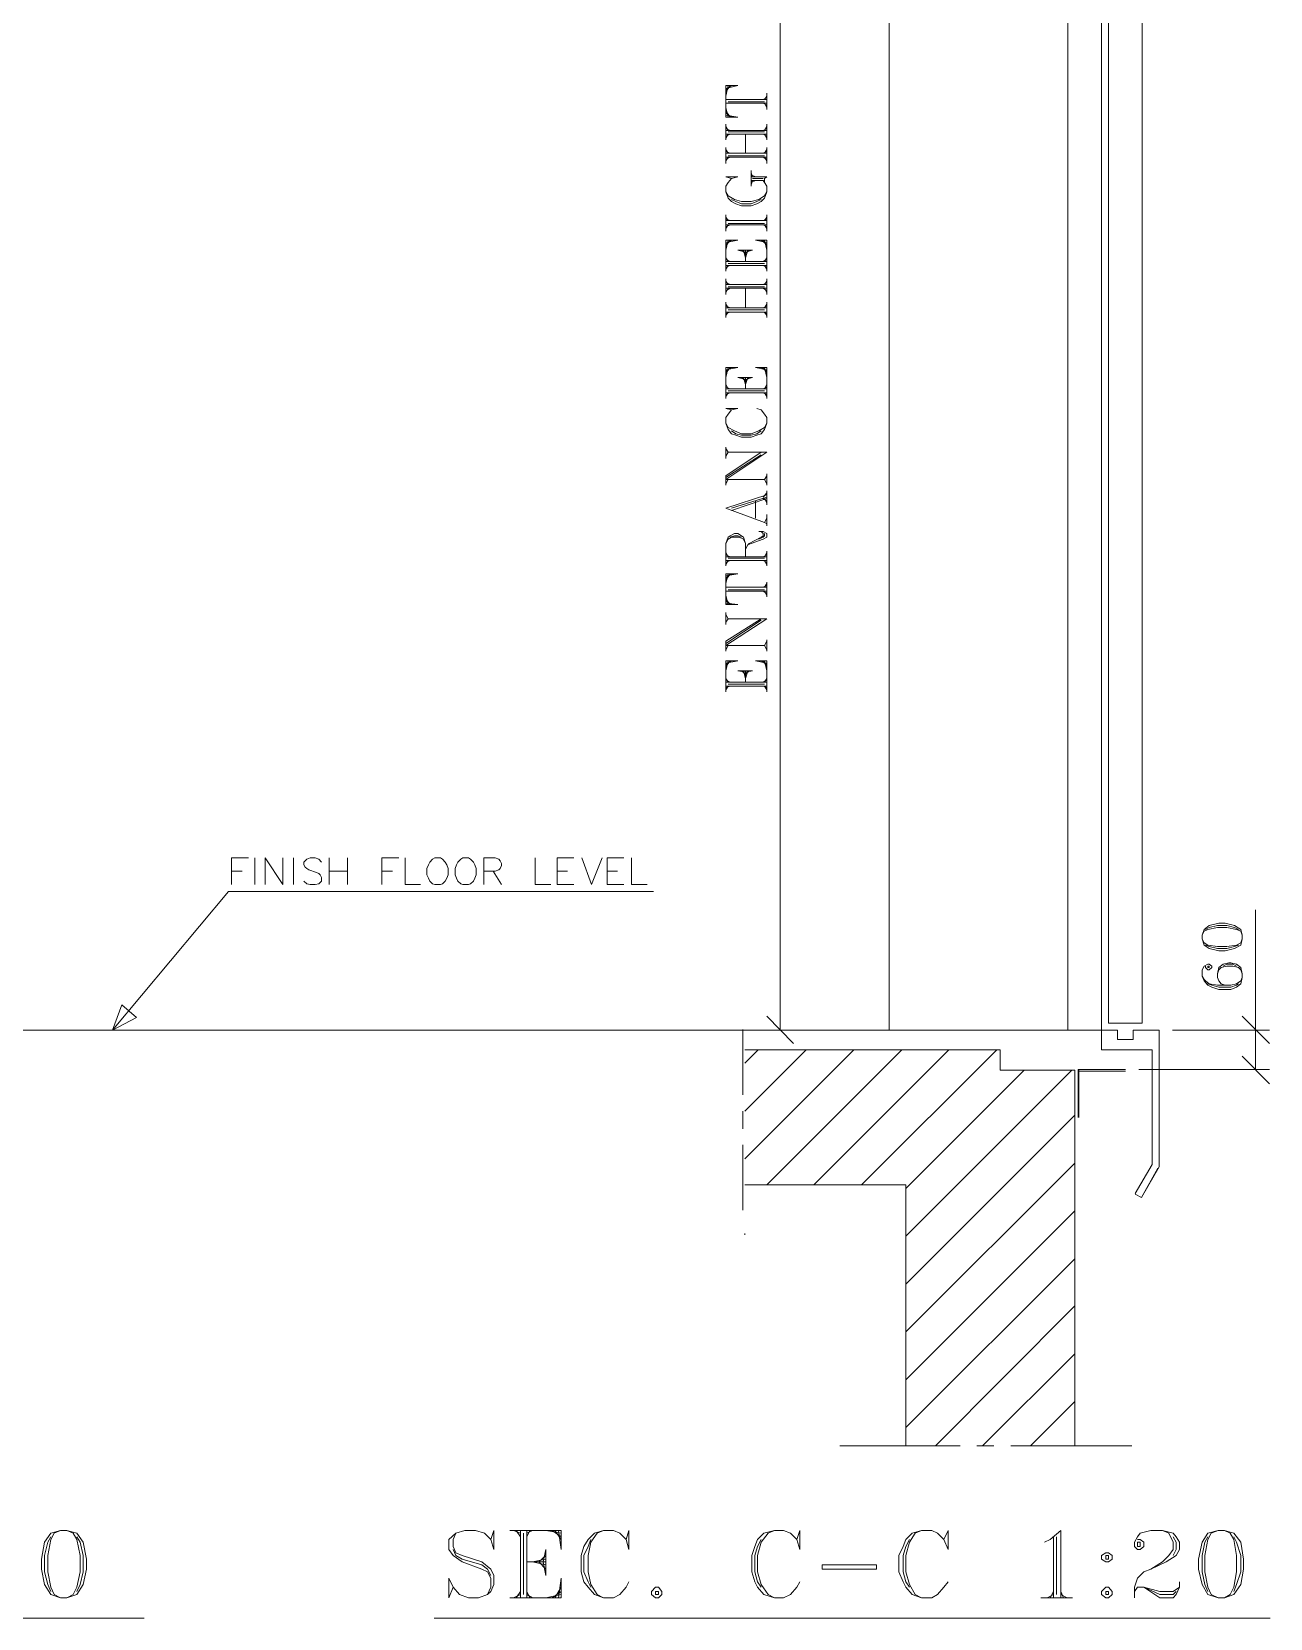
# Model space of a CAD drawing. Header units: millimetres. Extents: x -665 to 1025117, y -27997 to 4210.
# Drawn here: x 1017912 to 1019746, y 6 to 2354 of the extents above; entities that cross this region are included whole.
import ezdxf

# ---------------------------------------------------------------- set-up
doc = ezdxf.new("R2010")
doc.units = ezdxf.units.MM

msp = doc.modelspace()

# ---------------------------------------------------------------- linework, layer by layer
at = {"color": 7, "linetype": 'Continuous', "lineweight": 20, "transparency": 33554666, "elevation": -137}
for points in [[(1019181.207, 876.273), (1019181.207, 3545.233), (1019181.207, 3545.233)], [(1019495.692, 847.116), (1019495.692, 2892.312), (1019495.692, 2892.312)], [(1019506.106, 886.687), (1019506.106, 2896.477), (1019506.106, 2896.477)], [(1019556.09, 886.687), (1019556.09, 2896.477), (1019556.09, 2896.477)], [(1019019.799, 876.273), (1019019.799, 2876.691), (1019019.799, 2876.691)], [(1019445.708, 876.273), (1019445.708, 2876.691), (1019445.708, 2876.691)], [(1018957.318, 2274.796), (1018939.616, 2274.796), (1018939.616, 2227.935)], [(1018939.616, 2259.176), (1018942.74, 2274.796), (1018942.74, 2274.796)], [(1018939.616, 2265.424), (1018945.864, 2274.796), (1018945.864, 2274.796)], [(1018939.616, 2268.548), (1018947.946, 2274.796), (1018947.946, 2274.796)], [(1018939.616, 2270.63), (1018957.318, 2274.796), (1018957.318, 2274.796)], [(1018994.807, 2253.969), (1019000.013, 2257.093), (1019000.013, 2257.093)], [(1018996.889, 2253.969), (1019000.013, 2259.176), (1019000.013, 2259.176)], [(1019000.013, 2239.39), (1019000.013, 2263.341), (1019000.013, 2263.341)], [(1018939.616, 2253.969), (1019000.013, 2253.969), (1019000.013, 2253.969)], [(1018939.616, 2248.762), (1019000.013, 2248.762), (1019000.013, 2248.762)], [(1018939.616, 2242.514), (1018942.74, 2227.935), (1018942.74, 2227.935)], [(1018939.616, 2237.307), (1018945.864, 2227.935), (1018945.864, 2227.935)], [(1018939.616, 2234.183), (1018947.946, 2227.935), (1018947.946, 2227.935)], [(1018942.74, 2250.845), (1018996.889, 2250.845), (1018996.889, 2250.845)], [(1018994.807, 2248.762), (1019000.013, 2245.638), (1019000.013, 2245.638)], [(1018996.889, 2248.762), (1019000.013, 2242.514), (1019000.013, 2242.514)], [(1018939.616, 2231.059), (1018957.318, 2227.935), (1018957.318, 2227.935)], [(1018939.616, 2227.935), (1018957.318, 2227.935), (1018957.318, 2227.935)], [(1018939.616, 2194.612), (1018939.616, 2217.522), (1018939.616, 2217.522)], [(1018939.616, 2214.398), (1018942.74, 2208.15), (1018942.74, 2208.15)], [(1018939.616, 2211.274), (1018945.864, 2208.15), (1018945.864, 2208.15)], [(1018939.616, 2208.15), (1019000.013, 2208.15), (1019000.013, 2208.15)], [(1018994.807, 2208.15), (1019000.013, 2211.274), (1019000.013, 2211.274)], [(1018996.889, 2208.15), (1019000.013, 2214.398), (1019000.013, 2214.398)], [(1019000.013, 2194.612), (1019000.013, 2217.522), (1019000.013, 2217.522)], [(1018939.616, 2202.943), (1019000.013, 2202.943), (1019000.013, 2202.943)], [(1018939.616, 2196.695), (1018942.74, 2202.943), (1018942.74, 2202.943)], [(1018939.616, 2199.819), (1018945.864, 2202.943), (1018945.864, 2202.943)], [(1018942.74, 2206.067), (1018996.889, 2206.067), (1018996.889, 2206.067)], [(1018968.773, 2174.827), (1018968.773, 2202.943), (1018968.773, 2202.943)], [(1018994.807, 2202.943), (1019000.013, 2199.819), (1019000.013, 2199.819)], [(1018996.889, 2202.943), (1019000.013, 2196.695), (1019000.013, 2196.695)], [(1018939.616, 2159.207), (1018939.616, 2183.158), (1018939.616, 2183.158)], [(1018939.616, 2180.034), (1018942.74, 2174.827), (1018942.74, 2174.827)], [(1018939.616, 2176.909), (1018945.864, 2174.827), (1018945.864, 2174.827)], [(1018939.616, 2174.827), (1019000.013, 2174.827), (1019000.013, 2174.827)], [(1018939.616, 2168.579), (1019000.013, 2168.579), (1019000.013, 2168.579)], [(1018939.616, 2163.372), (1018942.74, 2168.579), (1018942.74, 2168.579)], [(1018939.616, 2165.455), (1018945.864, 2168.579), (1018945.864, 2168.579)], [(1018942.74, 2170.661), (1018996.889, 2170.661), (1018996.889, 2170.661)], [(1018994.807, 2174.827), (1019000.013, 2176.909), (1019000.013, 2176.909)], [(1018994.807, 2168.579), (1019000.013, 2165.455), (1019000.013, 2165.455)], [(1018996.889, 2174.827), (1019000.013, 2180.034), (1019000.013, 2180.034)], [(1018996.889, 2168.579), (1019000.013, 2163.372), (1019000.013, 2163.372)], [(1019000.013, 2159.207), (1019000.013, 2183.158), (1019000.013, 2183.158)], [(1018947.946, 2137.338), (1018939.616, 2139.421), (1018957.318, 2139.421), (1018947.946, 2137.338), (1018942.74, 2131.09), (1018939.616, 2125.884), (1018939.616, 2117.553), (1018942.74, 2108.181), (1018947.946, 2102.974), (1018954.194, 2099.85), (1018962.525, 2096.726), (1018977.104, 2096.726), (1018985.435, 2099.85), (1018991.683, 2102.974), (1018996.889, 2108.181), (1019000.013, 2117.553), (1019000.013, 2125.884), (1018996.889, 2131.09), (1018996.889, 2137.338), (1019000.013, 2139.421), (1018977.104, 2139.421)], [(1018977.104, 2125.884), (1018977.104, 2148.793), (1018977.104, 2148.793)], [(1018977.104, 2145.669), (1018979.187, 2139.421), (1018979.187, 2139.421)], [(1018977.104, 2142.545), (1018983.352, 2139.421), (1018983.352, 2139.421)], [(1018939.616, 2117.553), (1018942.74, 2111.305), (1018952.112, 2106.098), (1018962.525, 2102.974), (1018977.104, 2102.974), (1018988.559, 2106.098), (1018996.889, 2111.305), (1019000.013, 2117.553)], [(1018977.104, 2134.214), (1018994.807, 2134.214), (1018996.889, 2131.09)], [(1018977.104, 2127.966), (1018979.187, 2134.214), (1018979.187, 2134.214)], [(1018977.104, 2131.09), (1018983.352, 2134.214), (1018983.352, 2134.214)], [(1018979.187, 2137.338), (1018994.807, 2137.338), (1018994.807, 2137.338)], [(1018947.946, 2106.098), (1018954.194, 2102.974), (1018962.525, 2099.85), (1018977.104, 2099.85), (1018985.435, 2102.974), (1018991.683, 2106.098)], [(1018939.616, 2059.238), (1018939.616, 2083.189), (1018939.616, 2083.189)], [(1018939.616, 2080.065), (1018942.74, 2074.858), (1018942.74, 2074.858)], [(1018939.616, 2076.941), (1018945.864, 2074.858), (1018945.864, 2074.858)], [(1018939.616, 2074.858), (1019000.013, 2074.858), (1019000.013, 2074.858)], [(1018939.616, 2068.61), (1019000.013, 2068.61), (1019000.013, 2068.61)], [(1018939.616, 2063.403), (1018942.74, 2068.61), (1018942.74, 2068.61)], [(1018939.616, 2065.486), (1018945.864, 2068.61), (1018945.864, 2068.61)], [(1018942.74, 2070.693), (1018996.889, 2070.693), (1018996.889, 2070.693)], [(1018994.807, 2074.858), (1019000.013, 2076.941), (1019000.013, 2076.941)], [(1018994.807, 2068.61), (1019000.013, 2065.486), (1019000.013, 2065.486)], [(1018996.889, 2074.858), (1019000.013, 2080.065), (1019000.013, 2080.065)], [(1018996.889, 2068.61), (1019000.013, 2063.403), (1019000.013, 2063.403)], [(1019000.013, 2059.238), (1019000.013, 2083.189), (1019000.013, 2083.189)], [(1018939.616, 1999.881), (1018939.616, 2045.7), (1018957.318, 2045.7)], [(1018939.616, 2031.122), (1018942.74, 2045.7), (1018942.74, 2045.7)], [(1018939.616, 2037.37), (1018945.864, 2045.7), (1018945.864, 2045.7)], [(1018939.616, 2039.452), (1018947.946, 2045.7), (1018947.946, 2045.7)], [(1018939.616, 2042.576), (1018957.318, 2045.7), (1018957.318, 2045.7)], [(1019000.013, 1999.881), (1019000.013, 2045.7), (1018983.352, 2045.7)], [(1019000.013, 2042.576), (1018983.352, 2045.7), (1018983.352, 2045.7)], [(1019000.013, 2039.452), (1018991.683, 2045.7), (1018991.683, 2045.7)], [(1019000.013, 2037.37), (1018994.807, 2045.7), (1018994.807, 2045.7)], [(1019000.013, 2031.122), (1018996.889, 2045.7), (1018996.889, 2045.7)], [(1018957.318, 2031.122), (1018979.187, 2031.122), (1018979.187, 2031.122)], [(1018957.318, 2031.122), (1018968.773, 2027.998), (1018979.187, 2031.122)], [(1018962.525, 2031.122), (1018968.773, 2025.915), (1018973.98, 2031.122)], [(1018965.649, 2031.122), (1018968.773, 2019.667), (1018971.897, 2031.122)], [(1018968.773, 2014.46), (1018968.773, 2031.122), (1018968.773, 2031.122)], [(1018939.616, 2019.667), (1018942.74, 2014.46), (1018942.74, 2014.46)], [(1018939.616, 2017.584), (1018945.864, 2014.46), (1018945.864, 2014.46)], [(1018939.616, 2014.46), (1019000.013, 2014.46), (1019000.013, 2014.46)], [(1018939.616, 2008.212), (1019000.013, 2008.212), (1019000.013, 2008.212)], [(1018939.616, 2003.005), (1018942.74, 2008.212), (1018942.74, 2008.212)], [(1018939.616, 2006.129), (1018945.864, 2008.212), (1018945.864, 2008.212)], [(1018942.74, 2011.336), (1018996.889, 2011.336), (1018996.889, 2011.336)], [(1018994.807, 2014.46), (1019000.013, 2017.584), (1019000.013, 2017.584)], [(1018994.807, 2008.212), (1019000.013, 2006.129), (1019000.013, 2006.129)], [(1018996.889, 2014.46), (1019000.013, 2019.667), (1019000.013, 2019.667)], [(1018996.889, 2008.212), (1019000.013, 2003.005), (1019000.013, 2003.005)], [(1018939.616, 1965.517), (1018939.616, 1988.427), (1018939.616, 1988.427)], [(1018939.616, 1985.303), (1018942.74, 1980.096), (1018942.74, 1980.096)], [(1018939.616, 1983.22), (1018945.864, 1980.096), (1018945.864, 1980.096)], [(1018939.616, 1980.096), (1019000.013, 1980.096), (1019000.013, 1980.096)], [(1018939.616, 1974.889), (1019000.013, 1974.889), (1019000.013, 1974.889)], [(1018939.616, 1968.641), (1018942.74, 1974.889), (1018942.74, 1974.889)], [(1018939.616, 1970.724), (1018945.864, 1974.889), (1018945.864, 1974.889)], [(1018942.74, 1976.972), (1018996.889, 1976.972), (1018996.889, 1976.972)], [(1018968.773, 1945.732), (1018968.773, 1974.889), (1018968.773, 1974.889)], [(1018994.807, 1980.096), (1019000.013, 1983.22), (1019000.013, 1983.22)], [(1018994.807, 1974.889), (1019000.013, 1970.724), (1019000.013, 1970.724)], [(1018996.889, 1980.096), (1019000.013, 1985.303), (1019000.013, 1985.303)], [(1018996.889, 1974.889), (1019000.013, 1968.641), (1019000.013, 1968.641)], [(1019000.013, 1965.517), (1019000.013, 1988.427), (1019000.013, 1988.427)], [(1018939.616, 1931.153), (1018939.616, 1954.062), (1018939.616, 1954.062)], [(1018939.616, 1950.938), (1018942.74, 1945.732), (1018942.74, 1945.732)], [(1018996.889, 1945.732), (1019000.013, 1950.938), (1019000.013, 1950.938)], [(1019000.013, 1931.153), (1019000.013, 1954.062), (1019000.013, 1954.062)], [(1018939.616, 1948.856), (1018945.864, 1945.732), (1018945.864, 1945.732)], [(1018939.616, 1945.732), (1019000.013, 1945.732), (1019000.013, 1945.732)], [(1018939.616, 1939.483), (1019000.013, 1939.483), (1019000.013, 1939.483)], [(1018939.616, 1934.277), (1018942.74, 1939.483), (1018942.74, 1939.483)], [(1018939.616, 1937.401), (1018945.864, 1939.483), (1018945.864, 1939.483)], [(1018942.74, 1942.608), (1018996.889, 1942.608), (1018996.889, 1942.608)], [(1018994.807, 1945.732), (1019000.013, 1948.856), (1019000.013, 1948.856)], [(1018994.807, 1939.483), (1019000.013, 1937.401), (1019000.013, 1937.401)], [(1018996.889, 1939.483), (1019000.013, 1934.277), (1019000.013, 1934.277)], [(1018939.616, 1811.398), (1018939.616, 1857.217), (1018957.318, 1857.217)], [(1018939.616, 1842.639), (1018942.74, 1857.217), (1018942.74, 1857.217)], [(1018939.616, 1848.887), (1018945.864, 1857.217), (1018945.864, 1857.217)], [(1018939.616, 1852.011), (1018947.946, 1857.217), (1018947.946, 1857.217)], [(1018939.616, 1854.093), (1018957.318, 1857.217), (1018957.318, 1857.217)], [(1019000.013, 1811.398), (1019000.013, 1857.217), (1018983.352, 1857.217)], [(1019000.013, 1854.093), (1018983.352, 1857.217), (1018983.352, 1857.217)], [(1019000.013, 1852.011), (1018991.683, 1857.217), (1018991.683, 1857.217)], [(1019000.013, 1848.887), (1018994.807, 1857.217), (1018994.807, 1857.217)], [(1019000.013, 1842.639), (1018996.889, 1857.217), (1018996.889, 1857.217)], [(1018939.616, 1832.225), (1018942.74, 1825.977), (1018942.74, 1825.977)], [(1018957.318, 1842.639), (1018979.187, 1842.639), (1018979.187, 1842.639)], [(1018957.318, 1842.639), (1018968.773, 1839.515), (1018979.187, 1842.639)], [(1018962.525, 1842.639), (1018968.773, 1837.432), (1018973.98, 1842.639)], [(1018965.649, 1842.639), (1018968.773, 1832.225), (1018971.897, 1842.639)], [(1018968.773, 1825.977), (1018968.773, 1842.639), (1018968.773, 1842.639)], [(1018996.889, 1825.977), (1019000.013, 1832.225), (1019000.013, 1832.225)], [(1018939.616, 1828.06), (1018945.864, 1825.977), (1018945.864, 1825.977)], [(1018939.616, 1825.977), (1019000.013, 1825.977), (1019000.013, 1825.977)], [(1018939.616, 1819.729), (1019000.013, 1819.729), (1019000.013, 1819.729)], [(1018939.616, 1814.522), (1018942.74, 1819.729), (1018942.74, 1819.729)], [(1018939.616, 1817.646), (1018945.864, 1819.729), (1018945.864, 1819.729)], [(1018942.74, 1822.853), (1018996.889, 1822.853), (1018996.889, 1822.853)], [(1018994.807, 1825.977), (1019000.013, 1828.06), (1019000.013, 1828.06)], [(1018994.807, 1819.729), (1019000.013, 1817.646), (1019000.013, 1817.646)], [(1018996.889, 1819.729), (1019000.013, 1814.522), (1019000.013, 1814.522)], [(1018947.946, 1794.737), (1018939.616, 1796.82), (1018957.318, 1796.82), (1018947.946, 1794.737), (1018942.74, 1788.489), (1018939.616, 1783.282), (1018939.616, 1774.951), (1018942.74, 1765.579), (1018947.946, 1759.331), (1018954.194, 1757.249), (1018962.525, 1754.125), (1018977.104, 1754.125), (1018985.435, 1757.249), (1018991.683, 1759.331), (1018996.889, 1765.579), (1019000.013, 1774.951), (1019000.013, 1783.282), (1018996.889, 1788.489), (1018991.683, 1794.737), (1018985.435, 1796.82)], [(1018939.616, 1774.951), (1018942.74, 1768.703), (1018952.112, 1763.497), (1018962.525, 1759.331), (1018977.104, 1759.331), (1018988.559, 1763.497), (1018996.889, 1768.703), (1019000.013, 1774.951)], [(1018947.946, 1763.497), (1018954.194, 1759.331), (1018962.525, 1757.249), (1018977.104, 1757.249), (1018985.435, 1759.331), (1018991.683, 1763.497)], [(1018939.616, 1722.884), (1018939.616, 1739.546), (1018939.616, 1739.546)], [(1018939.616, 1726.008), (1018942.74, 1732.256), (1018939.616, 1737.463)], [(1018996.889, 1691.644), (1018939.616, 1691.644), (1019000.013, 1732.256)], [(1018939.616, 1696.851), (1018991.683, 1732.256), (1018991.683, 1732.256)], [(1018939.616, 1694.768), (1018991.683, 1728.091), (1018991.683, 1728.091)], [(1018942.74, 1732.256), (1019000.013, 1732.256), (1019000.013, 1732.256)], [(1018939.616, 1683.313), (1018939.616, 1696.851), (1018939.616, 1696.851)], [(1018939.616, 1685.396), (1018942.74, 1691.644), (1018942.74, 1691.644)], [(1019000.013, 1685.396), (1018996.889, 1691.644), (1019000.013, 1696.851)], [(1019000.013, 1683.313), (1019000.013, 1699.975), (1019000.013, 1699.975)], [(1018939.616, 1648.949), (1019000.013, 1668.735), (1019000.013, 1668.735)], [(1018994.807, 1665.611), (1019000.013, 1671.859), (1019000.013, 1671.859)], [(1019000.013, 1654.156), (1019000.013, 1674.983), (1019000.013, 1674.983)], [(1018939.616, 1648.949), (1018996.889, 1628.122), (1018996.889, 1628.122)], [(1018947.946, 1648.949), (1019000.013, 1665.611), (1019000.013, 1665.611)], [(1018947.946, 1645.825), (1019000.013, 1663.528), (1019000.013, 1663.528)], [(1018983.352, 1634.37), (1018983.352, 1659.362), (1018983.352, 1659.362)], [(1018994.807, 1663.528), (1019000.013, 1659.362), (1019000.013, 1659.362)], [(1018996.889, 1663.528), (1019000.013, 1657.28), (1019000.013, 1657.28)], [(1019000.013, 1626.04), (1018996.889, 1628.122), (1019000.013, 1634.37)], [(1019000.013, 1622.915), (1019000.013, 1639.577), (1019000.013, 1639.577)], [(1018939.616, 1563.559), (1018939.616, 1596.882), (1018942.74, 1606.254), (1018945.864, 1608.337), (1018952.112, 1611.461), (1018957.318, 1611.461), (1018962.525, 1608.337), (1018965.649, 1606.254), (1018968.773, 1596.882), (1018968.773, 1577.096)], [(1018939.616, 1596.882), (1018942.74, 1603.13), (1018947.946, 1606.254), (1018959.401, 1606.254), (1018965.649, 1603.13), (1018968.773, 1596.882)], [(1018945.864, 1606.254), (1018952.112, 1608.337), (1018957.318, 1608.337), (1018962.525, 1606.254)], [(1018968.773, 1588.551), (1018971.897, 1594.799), (1018977.104, 1596.882), (1018994.807, 1603.13), (1019000.013, 1606.254), (1019000.013, 1611.461), (1018994.807, 1614.585), (1018988.559, 1614.585)], [(1018971.897, 1594.799), (1018973.98, 1596.882), (1018991.683, 1606.254), (1018994.807, 1608.337), (1018994.807, 1611.461), (1018991.683, 1614.585)], [(1018988.559, 1603.13), (1018994.807, 1606.254), (1018996.889, 1608.337), (1018996.889, 1611.461)], [(1018939.616, 1583.344), (1018942.74, 1577.096), (1018942.74, 1577.096)], [(1018939.616, 1580.22), (1018945.864, 1577.096), (1018945.864, 1577.096)], [(1018939.616, 1577.096), (1019000.013, 1577.096), (1019000.013, 1577.096)], [(1018942.74, 1575.014), (1018996.889, 1575.014), (1018996.889, 1575.014)], [(1018994.807, 1577.096), (1019000.013, 1580.22), (1019000.013, 1580.22)], [(1018996.889, 1577.096), (1019000.013, 1583.344), (1019000.013, 1583.344)], [(1019000.013, 1563.559), (1019000.013, 1585.427), (1019000.013, 1585.427)], [(1018939.616, 1571.89), (1019000.013, 1571.89), (1019000.013, 1571.89)], [(1018939.616, 1565.642), (1018942.74, 1571.89), (1018942.74, 1571.89)], [(1018939.616, 1568.766), (1018945.864, 1571.89), (1018945.864, 1571.89)], [(1018957.318, 1552.104), (1018939.616, 1552.104), (1018939.616, 1506.285)], [(1018939.616, 1537.525), (1018942.74, 1552.104), (1018942.74, 1552.104)], [(1018939.616, 1542.732), (1018945.864, 1552.104), (1018945.864, 1552.104)], [(1018939.616, 1545.856), (1018947.946, 1552.104), (1018947.946, 1552.104)], [(1018939.616, 1548.98), (1018957.318, 1552.104), (1018957.318, 1552.104)], [(1018994.807, 1571.89), (1019000.013, 1568.766), (1019000.013, 1568.766)], [(1018996.889, 1571.89), (1019000.013, 1565.642), (1019000.013, 1565.642)], [(1018939.616, 1532.319), (1019000.013, 1532.319), (1019000.013, 1532.319)], [(1018942.74, 1528.153), (1018996.889, 1528.153), (1018996.889, 1528.153)], [(1018994.807, 1532.319), (1019000.013, 1534.401), (1019000.013, 1534.401)], [(1018996.889, 1532.319), (1019000.013, 1537.525), (1019000.013, 1537.525)], [(1019000.013, 1517.74), (1019000.013, 1539.608), (1019000.013, 1539.608)], [(1018939.616, 1526.071), (1019000.013, 1526.071), (1019000.013, 1526.071)], [(1018939.616, 1519.823), (1018942.74, 1506.285), (1018942.74, 1506.285)], [(1018939.616, 1514.616), (1018945.864, 1506.285), (1018945.864, 1506.285)], [(1018939.616, 1511.492), (1018947.946, 1506.285), (1018947.946, 1506.285)], [(1018939.616, 1508.368), (1018957.318, 1506.285), (1018957.318, 1506.285)], [(1018939.616, 1506.285), (1018957.318, 1506.285), (1018957.318, 1506.285)], [(1018994.807, 1526.071), (1019000.013, 1522.947), (1019000.013, 1522.947)], [(1018996.889, 1526.071), (1019000.013, 1519.823), (1019000.013, 1519.823)], [(1018939.616, 1477.128), (1018939.616, 1494.83), (1018939.616, 1494.83)], [(1018939.616, 1480.252), (1018942.74, 1485.458), (1018939.616, 1491.706)], [(1018996.889, 1445.887), (1018939.616, 1445.887), (1019000.013, 1485.458)], [(1018939.616, 1452.135), (1018991.683, 1485.458), (1018991.683, 1485.458)], [(1018939.616, 1449.011), (1018991.683, 1483.376), (1018991.683, 1483.376)], [(1018942.74, 1485.458), (1019000.013, 1485.458), (1019000.013, 1485.458)], [(1018939.616, 1437.557), (1018939.616, 1452.135), (1018939.616, 1452.135)], [(1018939.616, 1439.639), (1018942.74, 1445.887), (1018942.74, 1445.887)], [(1019000.013, 1439.639), (1018996.889, 1445.887), (1019000.013, 1452.135)], [(1019000.013, 1437.557), (1019000.013, 1454.218), (1019000.013, 1454.218)], [(1018939.616, 1377.159), (1018939.616, 1422.978), (1018957.318, 1422.978)], [(1018939.616, 1408.399), (1018942.74, 1422.978), (1018942.74, 1422.978)], [(1018939.616, 1414.647), (1018945.864, 1422.978), (1018945.864, 1422.978)], [(1018939.616, 1417.771), (1018947.946, 1422.978), (1018947.946, 1422.978)], [(1018939.616, 1419.854), (1018957.318, 1422.978), (1018957.318, 1422.978)], [(1019000.013, 1377.159), (1019000.013, 1422.978), (1018983.352, 1422.978)], [(1019000.013, 1419.854), (1018983.352, 1422.978), (1018983.352, 1422.978)], [(1019000.013, 1417.771), (1018991.683, 1422.978), (1018991.683, 1422.978)], [(1019000.013, 1414.647), (1018994.807, 1422.978), (1018994.807, 1422.978)], [(1019000.013, 1408.399), (1018996.889, 1422.978), (1018996.889, 1422.978)], [(1018939.616, 1396.944), (1018942.74, 1391.738), (1018942.74, 1391.738)], [(1018939.616, 1394.862), (1018945.864, 1391.738), (1018945.864, 1391.738)], [(1018939.616, 1391.738), (1019000.013, 1391.738), (1019000.013, 1391.738)], [(1018942.74, 1388.614), (1018996.889, 1388.614), (1018996.889, 1388.614)], [(1018957.318, 1408.399), (1018979.187, 1408.399), (1018979.187, 1408.399)], [(1018957.318, 1408.399), (1018968.773, 1406.316), (1018979.187, 1408.399)], [(1018962.525, 1408.399), (1018968.773, 1403.192), (1018973.98, 1408.399)], [(1018965.649, 1408.399), (1018968.773, 1396.944), (1018971.897, 1408.399)], [(1018968.773, 1391.738), (1018968.773, 1408.399), (1018968.773, 1408.399)], [(1018994.807, 1391.738), (1019000.013, 1394.862), (1019000.013, 1394.862)], [(1018996.889, 1391.738), (1019000.013, 1396.944), (1019000.013, 1396.944)], [(1018939.616, 1385.489), (1019000.013, 1385.489), (1019000.013, 1385.489)], [(1018939.616, 1380.283), (1018942.74, 1385.489), (1018942.74, 1385.489)], [(1018939.616, 1383.407), (1018945.864, 1385.489), (1018945.864, 1385.489)], [(1018994.807, 1385.489), (1019000.013, 1383.407), (1019000.013, 1383.407)], [(1018996.889, 1385.489), (1019000.013, 1380.283), (1019000.013, 1380.283)], [(1018207.552, 1091.831), (1018207.552, 1131.402), (1018232.544, 1131.402)], [(1018241.916, 1091.831), (1018241.916, 1131.402), (1018241.916, 1131.402)], [(1018257.537, 1091.831), (1018257.537, 1131.402), (1018283.57, 1091.831), (1018283.57, 1131.402)], [(1018299.19, 1091.831), (1018299.19, 1131.402), (1018299.19, 1131.402)], [(1018340.844, 1125.154), (1018336.679, 1129.319), (1018331.472, 1131.402), (1018324.182, 1131.402), (1018318.976, 1129.319), (1018314.81, 1125.154), (1018314.81, 1120.989), (1018316.893, 1117.865), (1018318.976, 1115.782), (1018322.1, 1113.699), (1018333.555, 1109.534), (1018336.679, 1108.492), (1018338.761, 1106.41), (1018340.844, 1102.244), (1018340.844, 1097.038), (1018336.679, 1092.872), (1018331.472, 1091.831), (1018324.182, 1091.831), (1018318.976, 1092.872), (1018314.81, 1097.038)], [(1018352.299, 1091.831), (1018352.299, 1131.402), (1018352.299, 1131.402)], [(1018379.374, 1131.402), (1018379.374, 1091.831), (1018379.374, 1091.831)], [(1018430.399, 1091.831), (1018430.399, 1131.402), (1018455.392, 1131.402)], [(1018464.764, 1131.402), (1018464.764, 1091.831), (1018487.673, 1091.831)], [(1018581.394, 1091.831), (1018581.394, 1131.402), (1018598.055, 1131.402), (1018603.262, 1129.319), (1018605.345, 1127.237), (1018607.428, 1123.071), (1018607.428, 1119.947), (1018605.345, 1115.782), (1018603.262, 1113.699), (1018598.055, 1111.617), (1018581.394, 1111.617)], [(1018657.412, 1131.402), (1018657.412, 1091.831), (1018680.321, 1091.831)], [(1018689.694, 1091.831), (1018689.694, 1131.402), (1018714.686, 1131.402)], [(1018726.141, 1131.402), (1018740.719, 1091.831), (1018756.339, 1131.402)], [(1018763.629, 1091.831), (1018763.629, 1131.402), (1018788.621, 1131.402)], [(1018800.076, 1131.402), (1018800.076, 1091.831), (1018822.985, 1091.831)], [(1018207.552, 1111.617), (1018223.172, 1111.617), (1018223.172, 1111.617)], [(1018352.299, 1111.617), (1018379.374, 1111.617), (1018379.374, 1111.617)], [(1018430.399, 1111.617), (1018446.019, 1111.617), (1018446.019, 1111.617)], [(1018594.931, 1111.617), (1018607.428, 1091.831), (1018607.428, 1091.831)], [(1018689.694, 1111.617), (1018705.314, 1111.617), (1018705.314, 1111.617)], [(1018763.629, 1111.617), (1018779.249, 1111.617), (1018779.249, 1111.617)], [(1018203.387, 1081.418), (1018031.565, 876.273), (1018066.971, 895.017), (1018045.103, 913.762), (1018031.565, 876.273)], [(1018203.387, 1081.418), (1018832.357, 1081.418), (1018832.357, 1081.418)], [(1018689.694, 1091.831), (1018714.686, 1091.831), (1018714.686, 1091.831)], [(1018763.629, 1091.831), (1018788.621, 1091.831), (1018788.621, 1091.831)], [(1019723.746, 817.958), (1019723.746, 876.273), (1019723.746, 1054.343)], [(1019703.961, 1016.854), (1019701.878, 1023.102), (1019695.63, 1025.185), (1019681.051, 1028.309), (1019667.514, 1028.309), (1019652.935, 1025.185), (1019647.728, 1023.102), (1019644.604, 1016.854)], [(1019644.604, 1011.648), (1019647.728, 1005.4), (1019652.935, 1002.276), (1019667.514, 1000.193), (1019681.051, 1000.193), (1019695.63, 1002.276), (1019701.878, 1005.4), (1019703.961, 1011.648)], [(1019698.754, 1025.185), (1019692.506, 1028.309), (1019681.051, 1031.433), (1019667.514, 1031.433), (1019655.018, 1028.309), (1019649.811, 1025.185)], [(1019649.811, 1002.276), (1019655.018, 1000.193), (1019667.514, 997.069), (1019681.051, 997.069), (1019692.506, 1000.193), (1019698.754, 1002.276)], [(1019649.811, 971.035), (1019649.811, 968.953), (1019652.935, 965.829), (1019655.018, 965.829), (1019659.183, 968.953), (1019659.183, 971.035), (1019655.018, 974.159), (1019652.935, 974.159), (1019647.728, 971.035), (1019644.604, 965.829), (1019644.604, 956.457), (1019647.728, 949.167), (1019652.935, 942.919), (1019659.183, 939.795), (1019669.596, 936.671), (1019687.299, 936.671), (1019695.63, 939.795), (1019701.878, 945.002), (1019703.961, 954.374), (1019703.961, 959.581), (1019701.878, 968.953), (1019695.63, 974.159), (1019687.299, 976.242), (1019684.175, 976.242), (1019675.845, 974.159), (1019669.596, 968.953), (1019667.514, 959.581), (1019667.514, 954.374), (1019669.596, 949.167), (1019672.72, 945.002), (1019678.969, 942.919)], [(1019703.961, 959.581), (1019701.878, 965.829), (1019698.754, 968.953), (1019690.423, 971.035), (1019681.051, 971.035), (1019672.72, 968.953), (1019669.596, 965.829), (1019667.514, 959.581)], [(1019695.63, 971.035), (1019690.423, 974.159), (1019681.051, 974.159), (1019675.845, 971.035)], [(1019644.604, 956.457), (1019647.728, 951.25), (1019649.811, 949.167), (1019655.018, 945.002), (1019667.514, 942.919), (1019687.299, 942.919), (1019695.63, 945.002), (1019701.878, 949.167), (1019703.961, 954.374)], [(1019652.935, 945.002), (1019659.183, 942.919), (1019669.596, 939.795), (1019687.299, 939.795), (1019695.63, 942.919), (1019698.754, 945.002)], [(1019000.013, 897.1), (1019039.584, 856.488), (1019039.584, 856.488)], [(1019744.573, 856.488), (1019703.961, 897.1), (1019703.961, 897.1)], [(1016696.565, 876.273), (1019013.551, 876.273), (1019013.551, 876.273)], [(1018964.608, 877.315), (1018964.608, 780.47), (1018964.608, 780.47)], [(1018967.732, 876.273), (1019519.643, 876.273), (1019519.643, 876.273)], [(1019309.292, 876.273), (1019000.013, 876.273), (1019000.013, 876.273)], [(1019506.106, 886.687), (1019556.09, 886.687), (1019556.09, 886.687)], [(1019519.643, 862.736), (1019519.643, 876.273), (1019519.643, 876.273)], [(1019542.553, 862.736), (1019542.553, 876.273), (1019550.883, 876.273)], [(1019581.082, 674.253), (1019581.082, 876.273), (1019561.297, 876.273), (1019550.883, 876.273)], [(1019600.868, 876.273), (1019744.573, 876.273), (1019744.573, 876.273)], [(1018967.732, 827.33), (1018987.517, 847.116), (1018987.517, 847.116)], [(1018967.732, 756.519), (1019058.329, 847.116), (1019058.329, 847.116)], [(1018967.732, 685.708), (1019129.14, 847.116), (1019129.14, 847.116)], [(1018967.732, 847.116), (1019345.739, 847.116), (1019345.739, 847.116)], [(1019000.013, 647.178), (1019199.951, 847.116), (1019199.951, 847.116)], [(1019069.783, 647.178), (1019269.721, 847.116), (1019269.721, 847.116)], [(1019140.595, 647.178), (1019340.532, 847.116), (1019340.532, 847.116)], [(1019345.739, 816.917), (1019345.739, 847.116), (1019345.739, 847.116)], [(1019495.692, 847.116), (1019570.669, 847.116), (1019570.669, 847.116)], [(1019519.643, 862.736), (1019542.553, 862.736), (1019542.553, 862.736)], [(1019570.669, 677.377), (1019570.669, 847.116), (1019570.669, 847.116)], [(1019703.961, 837.744), (1019744.573, 797.131), (1019744.573, 797.131)], [(1019206.199, 641.971), (1019381.145, 816.917), (1019381.145, 816.917)], [(1019206.199, 571.16), (1019451.956, 816.917), (1019451.956, 816.917)], [(1019345.739, 816.917), (1019456.121, 816.917), (1019456.121, 816.917)], [(1019456.121, 260.84), (1019456.121, 816.917), (1019456.121, 816.917)], [(1019461.328, 817.958), (1019531.098, 817.958), (1019531.098, 817.958)], [(1019461.328, 747.147), (1019461.328, 817.958), (1019461.328, 817.958)], [(1019461.328, 815.875), (1019531.098, 815.875), (1019531.098, 815.875)], [(1019462.369, 747.147), (1019462.369, 817.958), (1019462.369, 817.958)], [(1019550.883, 817.958), (1019744.573, 817.958), (1019744.573, 817.958)], [(1018964.608, 756.519), (1018964.608, 730.485), (1018964.608, 730.485)], [(1019206.199, 500.349), (1019456.121, 750.271), (1019456.121, 750.271)], [(1018964.608, 706.534), (1018964.608, 609.69), (1018964.608, 609.69)], [(1019206.199, 429.537), (1019456.121, 679.46), (1019456.121, 679.46)], [(1019570.669, 677.377), (1019545.677, 634.682), (1019545.677, 634.682)], [(1019579, 672.17), (1019555.049, 628.434), (1019545.677, 633.64)], [(1019581.082, 674.253), (1019555.049, 628.434), (1019555.049, 628.434)], [(1018967.732, 647.178), (1019206.199, 647.178), (1019206.199, 260.84)], [(1019206.199, 358.726), (1019456.121, 608.648), (1019456.121, 608.648)], [(1018967.732, 575.325), (1018967.732, 573.243), (1018967.732, 573.243)], [(1019206.199, 287.915), (1019456.121, 537.837), (1019456.121, 537.837)], [(1019249.936, 260.84), (1019456.121, 468.067), (1019456.121, 468.067)], [(1019319.706, 260.84), (1019456.121, 397.256), (1019456.121, 397.256)], [(1019390.517, 260.84), (1019456.121, 326.445), (1019456.121, 326.445)], [(1019108.313, 260.84), (1019286.383, 260.84), (1019286.383, 260.84)], [(1019311.375, 260.84), (1019336.367, 260.84), (1019336.367, 260.84)], [(1019361.359, 260.84), (1019540.47, 260.84), (1019540.47, 260.84)], [(1017939.927, 126.507), (1017935.762, 118.176), (1017930.555, 98.391), (1017930.555, 74.44), (1017935.762, 55.696), (1017939.927, 45.282)], [(1017954.506, 135.879), (1017945.134, 131.714), (1017939.927, 122.342), (1017935.762, 98.391), (1017935.762, 74.44), (1017939.927, 51.53), (1017945.134, 41.117), (1017954.506, 35.91)], [(1017963.878, 35.91), (1017973.25, 41.117), (1017978.457, 51.53), (1017983.664, 74.44), (1017983.664, 98.391), (1017978.457, 122.342), (1017973.25, 131.714), (1017963.878, 135.879)], [(1017978.457, 45.282), (1017983.664, 55.696), (1017987.829, 74.44), (1017987.829, 98.391), (1017983.664, 118.176), (1017978.457, 126.507)], [(1018591.807, 122.342), (1018595.973, 135.879), (1018595.973, 107.763), (1018591.807, 122.342), (1018582.435, 131.714), (1018568.898, 135.879), (1018553.278, 135.879), (1018539.74, 131.714), (1018529.327, 122.342), (1018529.327, 107.763), (1018535.575, 98.391), (1018549.112, 89.019), (1018578.27, 78.605), (1018586.601, 74.44), (1018591.807, 65.068), (1018591.807, 51.53), (1018586.601, 41.117)], [(1018539.74, 131.714), (1018535.575, 122.342), (1018535.575, 111.928), (1018539.74, 102.556), (1018549.112, 98.391), (1018578.27, 89.019), (1018591.807, 78.605), (1018595.973, 69.233), (1018595.973, 55.696), (1018591.807, 45.282), (1018586.601, 41.117), (1018573.063, 35.91), (1018558.484, 35.91), (1018544.947, 41.117), (1018535.575, 51.53), (1018529.327, 65.068), (1018529.327, 35.91), (1018535.575, 51.53)], [(1018619.924, 135.879), (1018695.942, 135.879), (1018695.942, 107.763)], [(1018625.13, 135.879), (1018635.544, 131.714), (1018635.544, 131.714)], [(1018629.296, 135.879), (1018635.544, 126.507), (1018635.544, 126.507)], [(1018635.544, 135.879), (1018635.544, 35.91), (1018635.544, 35.91)], [(1018639.709, 131.714), (1018639.709, 41.117), (1018639.709, 41.117)], [(1018644.916, 135.879), (1018644.916, 35.91), (1018644.916, 35.91)], [(1018649.081, 135.879), (1018644.916, 126.507), (1018644.916, 126.507)], [(1018653.247, 135.879), (1018644.916, 131.714), (1018644.916, 131.714)], [(1018673.032, 135.879), (1018695.942, 131.714), (1018695.942, 131.714)], [(1018682.404, 135.879), (1018695.942, 126.507), (1018695.942, 126.507)], [(1018686.57, 135.879), (1018695.942, 122.342), (1018695.942, 122.342)], [(1018691.776, 135.879), (1018695.942, 107.763), (1018695.942, 107.763)], [(1018791.745, 122.342), (1018795.91, 135.879), (1018795.91, 107.763), (1018791.745, 122.342), (1018782.373, 131.714), (1018773.001, 135.879), (1018758.422, 135.879), (1018744.885, 131.714), (1018735.513, 122.342), (1018729.265, 111.928), (1018725.099, 98.391), (1018725.099, 74.44), (1018729.265, 59.861), (1018735.513, 51.53), (1018744.885, 41.117), (1018758.422, 35.91), (1018773.001, 35.91), (1018782.373, 41.117), (1018791.745, 51.53), (1018795.91, 59.861)], [(1018739.678, 122.342), (1018735.513, 111.928), (1018729.265, 98.391), (1018729.265, 74.44), (1018735.513, 59.861), (1018739.678, 51.53)], [(1018758.422, 135.879), (1018749.05, 131.714), (1018739.678, 118.176), (1018735.513, 98.391), (1018735.513, 74.44), (1018739.678, 55.696), (1018749.05, 41.117), (1018758.422, 35.91)], [(1019044.791, 122.342), (1019048.957, 135.879), (1019048.957, 107.763), (1019044.791, 122.342), (1019035.419, 131.714), (1019025.006, 135.879), (1019011.468, 135.879), (1018995.848, 131.714), (1018986.476, 122.342), (1018982.311, 111.928), (1018978.145, 98.391), (1018978.145, 74.44), (1018982.311, 59.861), (1018986.476, 51.53), (1018995.848, 41.117), (1019011.468, 35.91), (1019025.006, 35.91), (1019035.419, 41.117), (1019044.791, 51.53), (1019048.957, 59.861)], [(1018991.683, 122.342), (1018986.476, 111.928), (1018982.311, 98.391), (1018982.311, 74.44), (1018986.476, 59.861), (1018991.683, 51.53)], [(1019011.468, 135.879), (1019002.096, 131.714), (1018991.683, 118.176), (1018986.476, 98.391), (1018986.476, 74.44), (1018991.683, 55.696), (1019002.096, 41.117), (1019011.468, 35.91)], [(1019262.432, 122.342), (1019268.68, 135.879), (1019268.68, 107.763), (1019262.432, 122.342), (1019253.06, 131.714), (1019244.729, 135.879), (1019229.109, 135.879), (1019215.571, 131.714), (1019206.199, 122.342), (1019202.034, 111.928), (1019195.786, 98.391), (1019195.786, 74.44), (1019202.034, 59.861), (1019206.199, 51.53), (1019215.571, 41.117), (1019229.109, 35.91), (1019244.729, 35.91), (1019253.06, 41.117), (1019262.432, 51.53), (1019268.68, 59.861)], [(1019211.406, 122.342), (1019206.199, 111.928), (1019202.034, 98.391), (1019202.034, 74.44), (1019206.199, 59.861), (1019211.406, 51.53)], [(1019229.109, 135.879), (1019219.737, 131.714), (1019211.406, 118.176), (1019206.199, 98.391), (1019206.199, 74.44), (1019211.406, 55.696), (1019219.737, 41.117), (1019229.109, 35.91)], [(1019435.294, 35.91), (1019435.294, 135.879), (1019419.674, 122.342), (1019411.344, 118.176)], [(1019424.881, 126.507), (1019424.881, 35.91), (1019424.881, 35.91)], [(1019429.046, 126.507), (1019429.046, 41.117), (1019429.046, 41.117)], [(1019548.801, 122.342), (1019552.966, 122.342), (1019558.173, 118.176), (1019558.173, 111.928), (1019552.966, 107.763), (1019548.801, 107.763), (1019544.635, 111.928), (1019544.635, 118.176), (1019548.801, 126.507), (1019552.966, 131.714), (1019568.586, 135.879), (1019586.289, 135.879), (1019601.909, 131.714), (1019606.075, 126.507), (1019611.281, 118.176), (1019611.281, 107.763), (1019606.075, 98.391), (1019591.496, 89.019), (1019568.586, 78.605), (1019558.173, 74.44), (1019548.801, 65.068), (1019544.635, 51.53), (1019544.635, 35.91)], [(1019586.289, 135.879), (1019595.661, 131.714), (1019601.909, 118.176), (1019601.909, 107.763), (1019595.661, 98.391), (1019586.289, 89.019), (1019568.586, 78.605)], [(1019601.909, 126.507), (1019606.075, 118.176), (1019606.075, 107.763), (1019601.909, 98.391)], [(1019652.935, 126.507), (1019648.77, 118.176), (1019644.604, 98.391), (1019644.604, 74.44), (1019648.77, 55.696), (1019652.935, 45.282)], [(1019668.555, 135.879), (1019658.142, 131.714), (1019652.935, 122.342), (1019648.77, 98.391), (1019648.77, 74.44), (1019652.935, 51.53), (1019658.142, 41.117), (1019668.555, 35.91)], [(1019677.927, 35.91), (1019686.258, 41.117), (1019691.465, 51.53), (1019695.63, 74.44), (1019695.63, 98.391), (1019691.465, 122.342), (1019686.258, 131.714), (1019677.927, 135.879)], [(1019691.465, 45.282), (1019695.63, 55.696), (1019701.878, 74.44), (1019701.878, 98.391), (1019695.63, 118.176), (1019691.465, 126.507)], [(1018535.575, 107.763), (1018539.74, 98.391), (1018549.112, 93.184), (1018578.27, 84.853), (1018586.601, 78.605), (1018591.807, 69.233)], [(1018673.032, 98.391), (1018662.619, 89.019), (1018673.032, 78.605)], [(1018673.032, 107.763), (1018668.867, 89.019), (1018673.032, 69.233)], [(1018673.032, 107.763), (1018673.032, 69.233), (1018673.032, 69.233)], [(1018644.916, 89.019), (1018673.032, 89.019), (1018673.032, 89.019)], [(1018673.032, 93.184), (1018653.247, 89.019), (1018673.032, 84.853)], [(1018619.924, 35.91), (1018695.942, 35.91), (1018695.942, 65.068)], [(1018686.57, 35.91), (1018695.942, 51.53), (1018695.942, 51.53)], [(1018691.776, 35.91), (1018695.942, 65.068), (1018695.942, 65.068)], [(1019544.635, 45.282), (1019548.801, 51.53), (1019558.173, 51.53), (1019582.124, 45.282), (1019601.909, 45.282), (1019611.281, 51.53)], [(1019611.281, 59.861), (1019611.281, 51.53), (1019606.075, 41.117), (1019601.909, 35.91), (1019582.124, 35.91), (1019558.173, 51.53), (1019582.124, 41.117), (1019601.909, 41.117), (1019606.075, 45.282)], [(1018635.544, 41.117), (1018625.13, 35.91), (1018625.13, 35.91)], [(1018635.544, 45.282), (1018629.296, 35.91), (1018629.296, 35.91)], [(1018644.916, 45.282), (1018649.081, 35.91), (1018649.081, 35.91)], [(1018644.916, 41.117), (1018653.247, 35.91), (1018653.247, 35.91)], [(1018673.032, 35.91), (1018695.942, 41.117), (1018695.942, 41.117)], [(1018682.404, 35.91), (1018695.942, 45.282), (1018695.942, 45.282)], [(1019406.137, 35.91), (1019452.997, 35.91), (1019452.997, 35.91)], [(1019424.881, 41.117), (1019415.509, 35.91), (1019415.509, 35.91)], [(1019424.881, 45.282), (1019419.674, 35.91), (1019419.674, 35.91)], [(1019435.294, 45.282), (1019439.46, 35.91), (1019439.46, 35.91)], [(1019435.294, 41.117), (1019444.667, 35.91), (1019444.667, 35.91)], [(1016523.702, 5.711), (1018078.426, 5.711), (1018078.426, 5.711)], [(1018507.459, 5.711), (1019745.614, 5.711), (1019745.614, 5.711)]]:
    msp.add_lwpolyline(points, dxfattribs=at)
for points in [[(1018508.5, 1131.402), (1018505.376, 1129.319), (1018501.211, 1125.154), (1018499.128, 1120.989), (1018497.045, 1115.782), (1018497.045, 1106.41), (1018499.128, 1101.203), (1018501.211, 1097.038), (1018505.376, 1092.872), (1018508.5, 1091.831), (1018516.831, 1091.831), (1018519.955, 1092.872), (1018524.12, 1097.038), (1018526.203, 1101.203), (1018528.286, 1106.41), (1018528.286, 1115.782), (1018526.203, 1120.989), (1018524.12, 1125.154), (1018519.955, 1129.319), (1018516.831, 1131.402)], [(1018550.154, 1131.402), (1018547.03, 1129.319), (1018542.864, 1125.154), (1018540.782, 1120.989), (1018538.699, 1115.782), (1018538.699, 1106.41), (1018540.782, 1101.203), (1018542.864, 1097.038), (1018547.03, 1092.872), (1018550.154, 1091.831), (1018558.484, 1091.831), (1018561.608, 1092.872), (1018565.774, 1097.038), (1018567.857, 1101.203), (1018569.939, 1106.41), (1018569.939, 1115.782), (1018567.857, 1120.989), (1018565.774, 1125.154), (1018561.608, 1129.319), (1018558.484, 1131.402)], [(1019644.604, 1011.648), (1019647.728, 1002.276), (1019655.018, 997.069), (1019669.596, 993.945), (1019678.969, 993.945), (1019692.506, 997.069), (1019701.878, 1002.276), (1019703.961, 1011.648), (1019703.961, 1016.854), (1019701.878, 1025.185), (1019692.506, 1031.433), (1019678.969, 1034.557), (1019669.596, 1034.557), (1019655.018, 1031.433), (1019647.728, 1025.185), (1019644.604, 1016.854)], [(1019652.935, 968.953), (1019655.018, 968.953), (1019655.018, 971.035), (1019652.935, 971.035)], [(1017954.506, 135.879), (1017939.927, 131.714), (1017930.555, 118.176), (1017926.39, 93.184), (1017926.39, 78.605), (1017930.555, 55.696), (1017939.927, 41.117), (1017954.506, 35.91), (1017963.878, 35.91), (1017978.457, 41.117), (1017987.829, 55.696), (1017993.036, 78.605), (1017993.036, 93.184), (1017987.829, 118.176), (1017978.457, 131.714), (1017963.878, 135.879)], [(1019548.801, 118.176), (1019548.801, 111.928), (1019552.966, 111.928), (1019552.966, 118.176)], [(1019668.555, 135.879), (1019652.935, 131.714), (1019644.604, 118.176), (1019639.398, 93.184), (1019639.398, 78.605), (1019644.604, 55.696), (1019652.935, 41.117), (1019668.555, 35.91), (1019677.927, 35.91), (1019691.465, 41.117), (1019701.878, 55.696), (1019706.043, 78.605), (1019706.043, 93.184), (1019701.878, 118.176), (1019691.465, 131.714), (1019677.927, 135.879)], [(1019501.94, 102.556), (1019495.692, 98.391), (1019495.692, 93.184), (1019501.94, 89.019), (1019506.106, 89.019), (1019511.312, 93.184), (1019511.312, 98.391), (1019506.106, 102.556)], [(1019501.94, 98.391), (1019501.94, 93.184), (1019506.106, 93.184), (1019506.106, 98.391)], [(1019162.463, 78.605), (1019082.28, 78.605), (1019082.28, 84.853), (1019162.463, 84.853)], [(1018835.481, 51.53), (1018829.233, 45.282), (1018829.233, 41.117), (1018835.481, 35.91), (1018839.647, 35.91), (1018844.854, 41.117), (1018844.854, 45.282), (1018839.647, 51.53)], [(1019501.94, 51.53), (1019495.692, 45.282), (1019495.692, 41.117), (1019501.94, 35.91), (1019506.106, 35.91), (1019511.312, 41.117), (1019511.312, 45.282), (1019506.106, 51.53)], [(1018835.481, 45.282), (1018835.481, 41.117), (1018839.647, 41.117), (1018839.647, 45.282)], [(1019501.94, 45.282), (1019501.94, 41.117), (1019506.106, 41.117), (1019506.106, 45.282)]]:
    msp.add_lwpolyline(points, close=True, dxfattribs=at)

doc.saveas('drawing.dxf')
